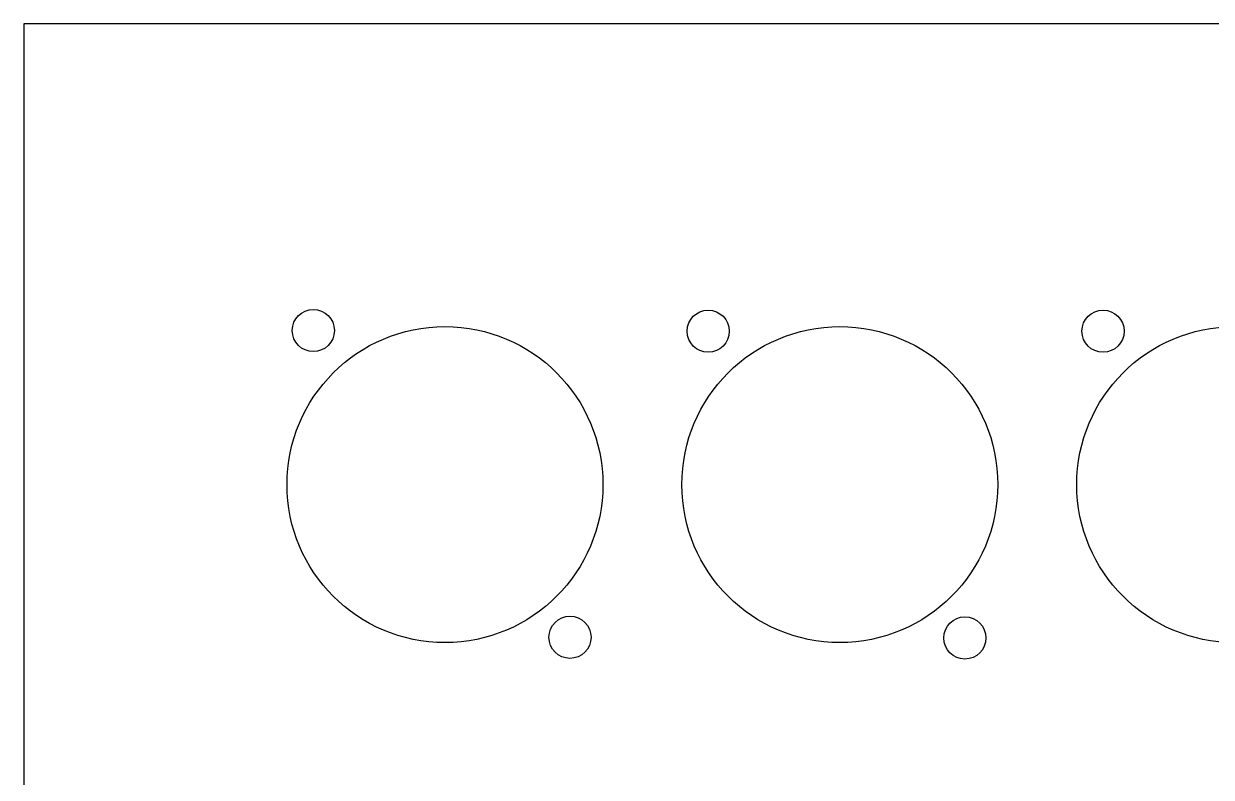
# Model space of a CAD drawing. Header units: millimetres. Extents: x 0 to 485, y -84 to 360.
# Drawn here: x 0 to 90.2, y 302.8 to 360 of the extents above; entities that cross this region are included whole.
import ezdxf

# ---------------------------------------------------------------- set-up
doc = ezdxf.new("R2010")
doc.units = ezdxf.units.MM
doc.layers.get('0').update_dxf_attribs({"lineweight": 25})
doc.layers.add('Mounting Holes', color=9, linetype='Continuous', lineweight=25, true_color=0xc0c0c0)

msp = doc.modelspace()

# ---------------------------------------------------------------- linework, layer by layer
for p, q in [((485, 360), (0, 360)), ((0, 360), (0, 0))]:
    msp.add_line(p, q)
for centre in [(32, 325), (62, 325), (92, 325)]:
    msp.add_circle(centre, 12)
at = {"layer": 'Mounting Holes'}
for centre in [(22, 336.7), (52, 336.65), (82, 336.65), (41.5, 313.4), (71.5, 313.35)]:
    msp.add_circle(centre, 1.602, dxfattribs=at)

doc.saveas('drawing.dxf')
